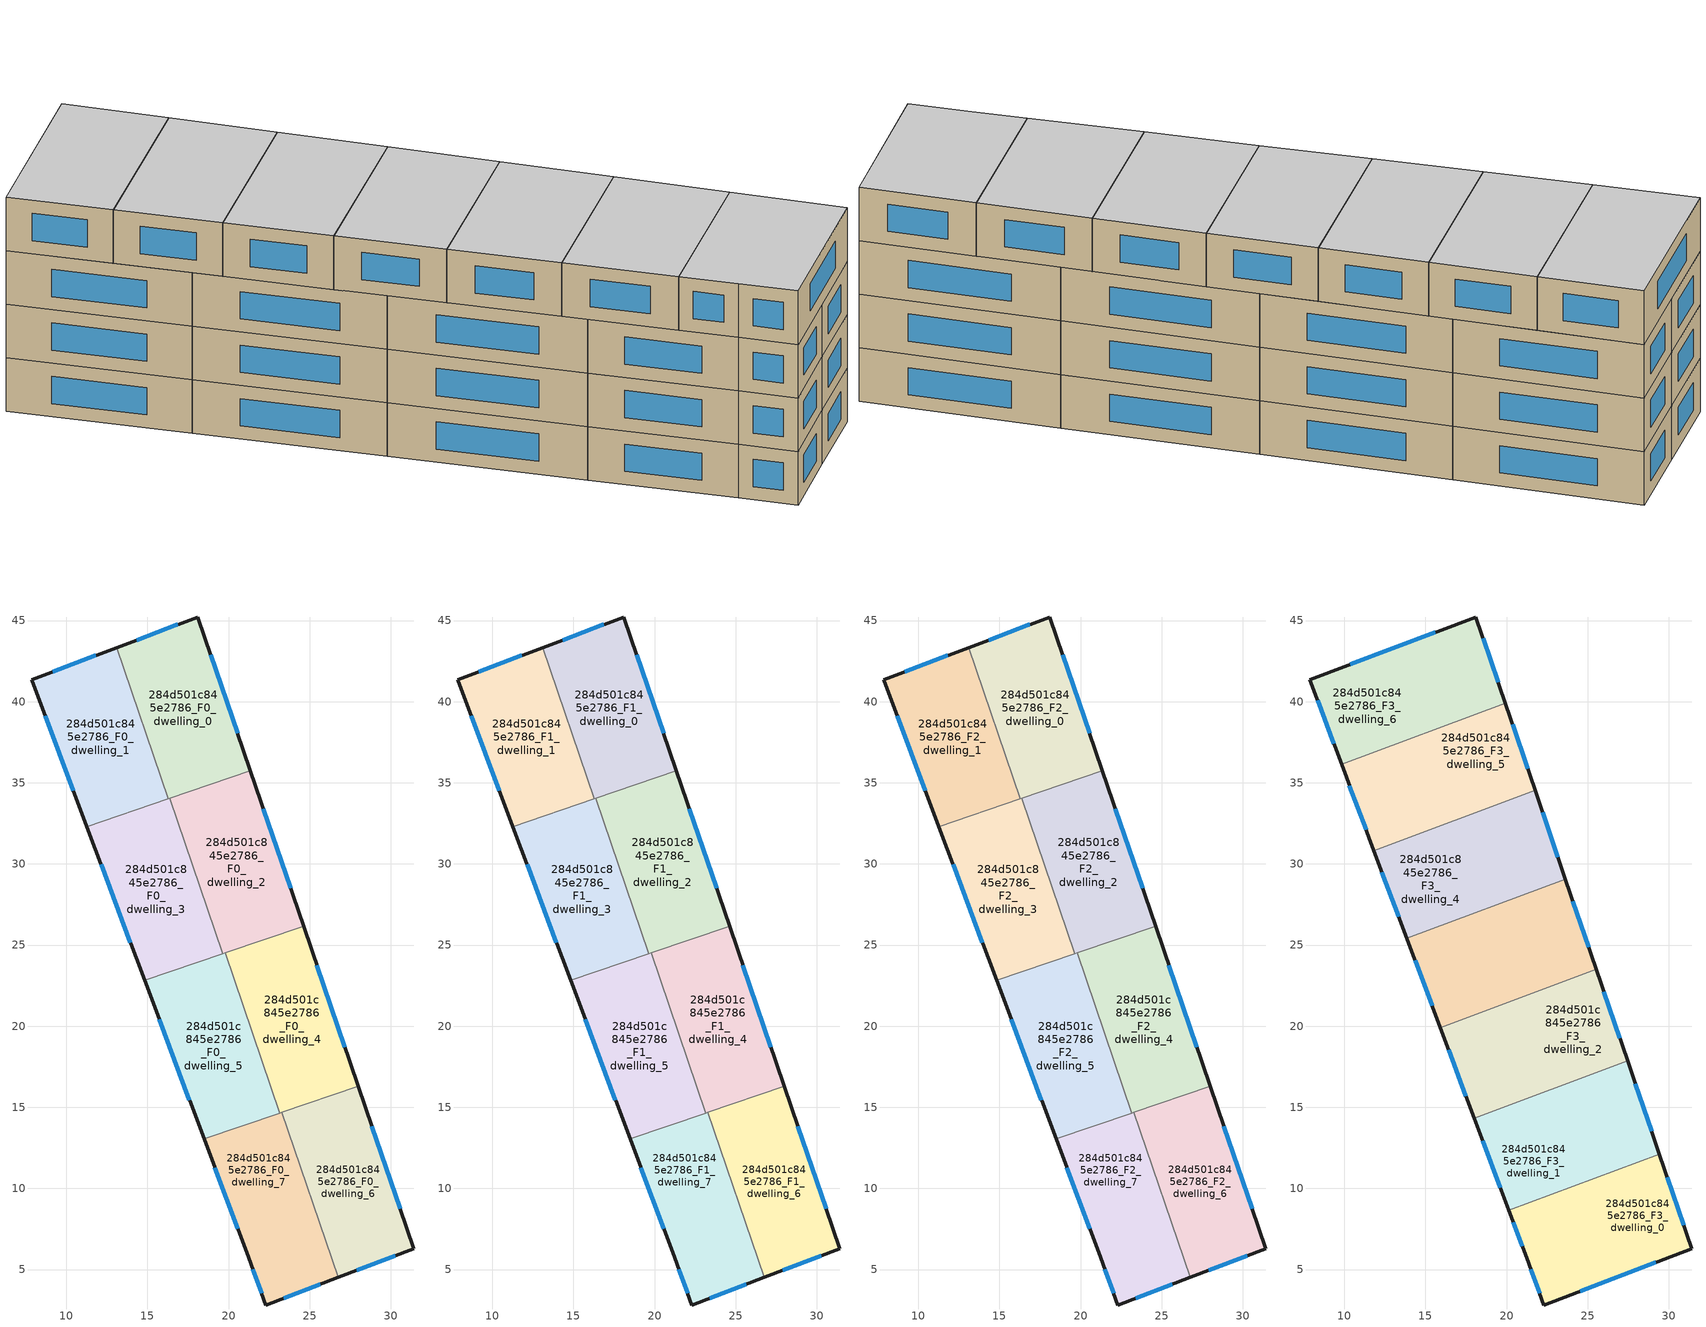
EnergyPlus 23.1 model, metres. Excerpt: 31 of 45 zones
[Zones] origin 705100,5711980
284d501c845e2786_F0_dwelling_0
 floor ground (EU_floor_Construction): 18.11,45.22 21.35,35.74 16.28,34.01 13.1,43.33 z0
 wall outside (EU_wall_Construction): 21.35,35.74 18.11,45.22 13.1,43.33 z0:3
 wall to 284d501c845e2786_F0_dwelling_1 (EU_wall_Construction): 13.1,43.33 16.28,34.01 z0:3
 wall to 284d501c845e2786_F0_dwelling_2 (EU_wall_Construction): 16.38,34.04 21.35,35.74 z0:3
 wall to 284d501c845e2786_F0_dwelling_3 (EU_wall_Construction): 16.28,34.01 16.38,34.04 z0:3
 window (EU_Window_Construction): 16.88,44.76 14.33,43.8 / 20.56,38.06 18.9,42.9 z0.73:2.27
284d501c845e2786_F0_dwelling_1
 floor ground (EU_floor_Construction): 13.1,43.33 16.28,34.01 11.27,32.3 7.87,41.36 z0
 wall outside (EU_wall_Construction): 13.1,43.33 7.87,41.36 11.27,32.3 z0:3
 wall to 284d501c845e2786_F0_dwelling_3 (EU_wall_Construction): 11.27,32.3 16.28,34.01 z0:3
 window (EU_Window_Construction): 8.7,39.14 10.44,34.52 / 11.82,42.85 9.15,41.85 z0.73:2.27
284d501c845e2786_F0_dwelling_2
 floor ground (EU_floor_Construction): 21.35,35.74 24.62,26.16 19.65,24.46 16.38,34.04 z0
 wall outside (EU_wall_Construction): 24.62,26.16 21.35,35.74 z0:3
 wall to 284d501c845e2786_F0_dwelling_3 (EU_wall_Construction): 16.38,34.04 19.65,24.46 z0:3
 wall to 284d501c845e2786_F0_dwelling_4 (EU_wall_Construction): 19.8,24.51 24.62,26.16 z0:3
 wall to 284d501c845e2786_F0_dwelling_5 (EU_wall_Construction): 19.65,24.46 19.8,24.51 z0:3
 window (EU_Window_Construction): 23.82,28.5 22.15,33.39 z0.73:2.27
284d501c845e2786_F0_dwelling_3
 floor ground (EU_floor_Construction): 16.38,34.04 19.65,24.46 14.83,22.82 11.27,32.3 z0
 wall outside (EU_wall_Construction): 11.27,32.3 14.83,22.82 z0:3
 wall to 284d501c845e2786_F0_dwelling_5 (EU_wall_Construction): 14.83,22.82 19.65,24.46 z0:3
 window (EU_Window_Construction): 12.14,29.98 13.96,25.14 z0.73:2.27
284d501c845e2786_F0_dwelling_4
 floor ground (EU_floor_Construction): 24.62,26.16 28,16.29 23.17,14.65 19.8,24.51 z0
 wall outside (EU_wall_Construction): 28,16.29 24.62,26.16 z0:3
 wall to 284d501c845e2786_F0_dwelling_5 (EU_wall_Construction): 19.8,24.51 23.17,14.65 z0:3
 wall to 284d501c845e2786_F0_dwelling_6 (EU_wall_Construction): 23.28,14.69 28,16.29 z0:3
 wall to 284d501c845e2786_F0_dwelling_7 (EU_wall_Construction): 23.17,14.65 23.28,14.69 z0:3
 window (EU_Window_Construction): 27.17,18.71 25.45,23.74 z0.73:2.27
284d501c845e2786_F0_dwelling_5
 floor ground (EU_floor_Construction): 19.8,24.51 23.17,14.65 18.49,13.05 14.83,22.82 z0
 wall outside (EU_wall_Construction): 14.83,22.82 18.49,13.05 z0:3
 wall to 284d501c845e2786_F0_dwelling_7 (EU_wall_Construction): 18.49,13.05 23.17,14.65 z0:3
 window (EU_Window_Construction): 15.72,20.43 17.59,15.44 z0.73:2.27
284d501c845e2786_F0_dwelling_6
 floor ground (EU_floor_Construction): 28,16.29 31.42,6.29 26.75,4.51 23.28,14.69 z0
 wall outside (EU_wall_Construction): 26.75,4.51 31.42,6.29 28,16.29 z0:3
 wall to 284d501c845e2786_F0_dwelling_7 (EU_wall_Construction): 23.28,14.69 26.75,4.51 z0:3
 window (EU_Window_Construction): 30.58,8.74 28.83,13.85 / 27.89,4.95 30.27,5.85 z0.73:2.27
284d501c845e2786_F0_dwelling_7
 floor ground (EU_floor_Construction): 23.28,14.69 26.75,4.51 22.3,2.81 21.23,5.73 18.49,13.05 z0
 wall outside (EU_wall_Construction): 18.49,13.05 21.23,5.73 22.3,2.81 26.75,4.51 z0:3
 window (EU_Window_Construction): 21.49,5.02 22.04,3.53 / 19.16,11.26 20.56,7.52 / 23.39,3.23 25.66,4.1 z0.73:2.27
284d501c845e2786_F1_dwelling_0
 floor to 284d501c845e2786_F0_dwelling_0 (EU_floor_Construction): 18.11,45.22 21.35,35.74 16.28,34.01 13.1,43.33 z3
 wall outside (EU_wall_Construction): 21.35,35.74 18.11,45.22 13.1,43.33 z3:6
 wall to 284d501c845e2786_F1_dwelling_1 (EU_wall_Construction): 13.1,43.33 16.28,34.01 z3:6
 wall to 284d501c845e2786_F1_dwelling_2 (EU_wall_Construction): 16.38,34.04 21.35,35.74 z3:6
 wall to 284d501c845e2786_F1_dwelling_3 (EU_wall_Construction): 16.28,34.01 16.38,34.04 z3:6
 window (EU_Window_Construction): 16.88,44.76 14.33,43.8 / 20.56,38.06 18.9,42.9 z3.73:5.27
284d501c845e2786_F1_dwelling_1
 floor to 284d501c845e2786_F0_dwelling_1 (EU_floor_Construction): 13.1,43.33 16.28,34.01 11.27,32.3 7.87,41.36 z3
 wall outside (EU_wall_Construction): 13.1,43.33 7.87,41.36 11.27,32.3 z3:6
 wall to 284d501c845e2786_F1_dwelling_3 (EU_wall_Construction): 11.27,32.3 16.28,34.01 z3:6
 window (EU_Window_Construction): 8.7,39.14 10.44,34.52 / 11.82,42.85 9.15,41.85 z3.73:5.27
284d501c845e2786_F1_dwelling_2
 floor to 284d501c845e2786_F0_dwelling_2 (EU_floor_Construction): 21.35,35.74 24.62,26.16 19.65,24.46 16.38,34.04 z3
 wall outside (EU_wall_Construction): 24.62,26.16 21.35,35.74 z3:6
 wall to 284d501c845e2786_F1_dwelling_3 (EU_wall_Construction): 16.38,34.04 19.65,24.46 z3:6
 wall to 284d501c845e2786_F1_dwelling_4 (EU_wall_Construction): 19.8,24.51 24.62,26.16 z3:6
 wall to 284d501c845e2786_F1_dwelling_5 (EU_wall_Construction): 19.65,24.46 19.8,24.51 z3:6
 window (EU_Window_Construction): 23.82,28.5 22.15,33.39 z3.73:5.27
284d501c845e2786_F1_dwelling_3
 floor to 284d501c845e2786_F0_dwelling_3 (EU_floor_Construction): 16.38,34.04 19.65,24.46 14.83,22.82 11.27,32.3 z3
 wall outside (EU_wall_Construction): 11.27,32.3 14.83,22.82 z3:6
 wall to 284d501c845e2786_F1_dwelling_5 (EU_wall_Construction): 14.83,22.82 19.65,24.46 z3:6
 window (EU_Window_Construction): 12.14,29.98 13.96,25.14 z3.73:5.27
284d501c845e2786_F1_dwelling_4
 floor to 284d501c845e2786_F0_dwelling_4 (EU_floor_Construction): 24.62,26.16 28,16.29 23.17,14.65 19.8,24.51 z3
 wall outside (EU_wall_Construction): 28,16.29 24.62,26.16 z3:6
 wall to 284d501c845e2786_F1_dwelling_5 (EU_wall_Construction): 19.8,24.51 23.17,14.65 z3:6
 wall to 284d501c845e2786_F1_dwelling_6 (EU_wall_Construction): 23.28,14.69 28,16.29 z3:6
 wall to 284d501c845e2786_F1_dwelling_7 (EU_wall_Construction): 23.17,14.65 23.28,14.69 z3:6
 window (EU_Window_Construction): 27.17,18.71 25.45,23.74 z3.73:5.27
284d501c845e2786_F1_dwelling_5
 floor to 284d501c845e2786_F0_dwelling_5 (EU_floor_Construction): 19.8,24.51 23.17,14.65 18.49,13.05 14.83,22.82 z3
 wall outside (EU_wall_Construction): 14.83,22.82 18.49,13.05 z3:6
 wall to 284d501c845e2786_F1_dwelling_7 (EU_wall_Construction): 18.49,13.05 23.17,14.65 z3:6
 window (EU_Window_Construction): 15.72,20.43 17.59,15.44 z3.73:5.27
284d501c845e2786_F1_dwelling_6
 floor to 284d501c845e2786_F0_dwelling_6 (EU_floor_Construction): 28,16.29 31.42,6.29 26.75,4.51 23.28,14.69 z3
 wall outside (EU_wall_Construction): 26.75,4.51 31.42,6.29 28,16.29 z3:6
 wall to 284d501c845e2786_F1_dwelling_7 (EU_wall_Construction): 23.28,14.69 26.75,4.51 z3:6
 window (EU_Window_Construction): 30.58,8.74 28.83,13.85 / 27.89,4.95 30.27,5.85 z3.73:5.27
284d501c845e2786_F1_dwelling_7
 floor to 284d501c845e2786_F0_dwelling_7 (EU_floor_Construction): 23.28,14.69 26.75,4.51 22.3,2.81 21.23,5.73 18.49,13.05 z3
 wall outside (EU_wall_Construction): 18.49,13.05 21.23,5.73 22.3,2.81 26.75,4.51 z3:6
 window (EU_Window_Construction): 21.49,5.02 22.04,3.53 / 19.16,11.26 20.56,7.52 / 23.39,3.23 25.66,4.1 z3.73:5.27
284d501c845e2786_F2_dwelling_0
 floor to 284d501c845e2786_F1_dwelling_0 (EU_floor_Construction): 18.11,45.22 21.35,35.74 16.28,34.01 13.1,43.33 z6
 wall outside (EU_wall_Construction): 21.35,35.74 18.11,45.22 13.1,43.33 z6:9
 wall to 284d501c845e2786_F2_dwelling_1 (EU_wall_Construction): 13.1,43.33 16.28,34.01 z6:9
 wall to 284d501c845e2786_F2_dwelling_2 (EU_wall_Construction): 16.38,34.04 21.35,35.74 z6:9
 wall to 284d501c845e2786_F2_dwelling_3 (EU_wall_Construction): 16.28,34.01 16.38,34.04 z6:9
 window (EU_Window_Construction): 16.88,44.76 14.33,43.8 / 20.56,38.06 18.9,42.9 z6.73:8.27
284d501c845e2786_F2_dwelling_1
 floor to 284d501c845e2786_F1_dwelling_1 (EU_floor_Construction): 13.1,43.33 16.28,34.01 11.27,32.3 7.87,41.36 z6
 wall outside (EU_wall_Construction): 13.1,43.33 7.87,41.36 11.27,32.3 z6:9
 wall to 284d501c845e2786_F2_dwelling_3 (EU_wall_Construction): 11.27,32.3 16.28,34.01 z6:9
 window (EU_Window_Construction): 8.7,39.14 10.44,34.52 / 11.82,42.85 9.15,41.85 z6.73:8.27
284d501c845e2786_F2_dwelling_2
 floor to 284d501c845e2786_F1_dwelling_2 (EU_floor_Construction): 21.35,35.74 24.62,26.16 19.65,24.46 16.38,34.04 z6
 wall outside (EU_wall_Construction): 24.62,26.16 21.35,35.74 z6:9
 wall to 284d501c845e2786_F2_dwelling_3 (EU_wall_Construction): 16.38,34.04 19.65,24.46 z6:9
 wall to 284d501c845e2786_F2_dwelling_4 (EU_wall_Construction): 19.8,24.51 24.62,26.16 z6:9
 wall to 284d501c845e2786_F2_dwelling_5 (EU_wall_Construction): 19.65,24.46 19.8,24.51 z6:9
 window (EU_Window_Construction): 23.82,28.5 22.15,33.39 z6.73:8.27
284d501c845e2786_F2_dwelling_3
 floor to 284d501c845e2786_F1_dwelling_3 (EU_floor_Construction): 16.38,34.04 19.65,24.46 14.83,22.82 11.27,32.3 z6
 wall outside (EU_wall_Construction): 11.27,32.3 14.83,22.82 z6:9
 wall to 284d501c845e2786_F2_dwelling_5 (EU_wall_Construction): 14.83,22.82 19.65,24.46 z6:9
 window (EU_Window_Construction): 12.14,29.98 13.96,25.14 z6.73:8.27
284d501c845e2786_F2_dwelling_4
 floor to 284d501c845e2786_F1_dwelling_4 (EU_floor_Construction): 24.62,26.16 28,16.29 23.17,14.65 19.8,24.51 z6
 wall outside (EU_wall_Construction): 28,16.29 24.62,26.16 z6:9
 wall to 284d501c845e2786_F2_dwelling_5 (EU_wall_Construction): 19.8,24.51 23.17,14.65 z6:9
 wall to 284d501c845e2786_F2_dwelling_6 (EU_wall_Construction): 23.28,14.69 28,16.29 z6:9
 wall to 284d501c845e2786_F2_dwelling_7 (EU_wall_Construction): 23.17,14.65 23.28,14.69 z6:9
 window (EU_Window_Construction): 27.17,18.71 25.45,23.74 z6.73:8.27
284d501c845e2786_F2_dwelling_5
 floor to 284d501c845e2786_F1_dwelling_5 (EU_floor_Construction): 19.8,24.51 23.17,14.65 18.49,13.05 14.83,22.82 z6
 wall outside (EU_wall_Construction): 14.83,22.82 18.49,13.05 z6:9
 wall to 284d501c845e2786_F2_dwelling_7 (EU_wall_Construction): 18.49,13.05 23.17,14.65 z6:9
 window (EU_Window_Construction): 15.72,20.43 17.59,15.44 z6.73:8.27
284d501c845e2786_F2_dwelling_6
 floor to 284d501c845e2786_F1_dwelling_6 (EU_floor_Construction): 28,16.29 31.42,6.29 26.75,4.51 23.28,14.69 z6
 wall outside (EU_wall_Construction): 26.75,4.51 31.42,6.29 28,16.29 z6:9
 wall to 284d501c845e2786_F2_dwelling_7 (EU_wall_Construction): 23.28,14.69 26.75,4.51 z6:9
 window (EU_Window_Construction): 30.58,8.74 28.83,13.85 / 27.89,4.95 30.27,5.85 z6.73:8.27
284d501c845e2786_F2_dwelling_7
 floor to 284d501c845e2786_F1_dwelling_7 (EU_floor_Construction): 23.28,14.69 26.75,4.51 22.3,2.81 21.23,5.73 18.49,13.05 z6
 wall outside (EU_wall_Construction): 18.49,13.05 21.23,5.73 22.3,2.81 26.75,4.51 z6:9
 window (EU_Window_Construction): 21.49,5.02 22.04,3.53 / 19.16,11.26 20.56,7.52 / 23.39,3.23 25.66,4.1 z6.73:8.27
284d501c845e2786_F3_dwelling_0
 floor to 284d501c845e2786_F2_dwelling_6 (EU_floor_Construction): 29.42,12.11 31.42,6.29 26.75,4.51 24.76,10.37 z9
 floor to 284d501c845e2786_F2_dwelling_7 (EU_floor_Construction): 24.76,10.37 26.75,4.51 22.3,2.81 21.23,5.73 20.14,8.64 z9
 wall outside (EU_wall_Construction): 20.14,8.64 21.23,5.73 22.3,2.81 31.42,6.29 29.43,12.11 z9:12
 wall to 284d501c845e2786_F3_dwelling_1 (EU_wall_Construction): 29.43,12.11 20.14,8.64 z9:12
 window (EU_Window_Construction): 24.53,3.66 29.19,5.44 / 21.49,5.02 22.04,3.53 / 20.41,7.93 20.97,6.44 / 30.93,7.72 29.91,10.69 z9.73:11.27
 ceiling to 284d501c845e2786_F4_dwelling_0 (EU_floor_Construction): 31.42,6.29 29.43,12.11 20.14,8.64 21.23,5.73 22.3,2.81 z12
284d501c845e2786_F3_dwelling_1
 floor to 284d501c845e2786_F2_dwelling_7 (EU_floor_Construction): 23.28,14.69 24.76,10.37 20.14,8.64 18.49,13.05 z9
 floor to 284d501c845e2786_F2_dwelling_6 (EU_floor_Construction): 28,16.29 29.42,12.11 24.76,10.37 23.28,14.69 z9
 floor to 284d501c845e2786_F2_dwelling_5 (EU_floor_Construction): 22.68,16.07 23.16,14.65 18.49,13.05 18.01,14.33 z9
 floor to 284d501c845e2786_F2_dwelling_4 (EU_floor_Construction): 27.46,17.86 28,16.29 23.16,14.65 22.68,16.07 z9
 wall outside (EU_wall_Construction): 18.01,14.33 20.14,8.64 / 29.43,12.11 27.46,17.86 z9:12
 wall to 284d501c845e2786_F3_dwelling_2 (EU_wall_Construction): 27.46,17.86 18.01,14.33 z9:12
 window (EU_Window_Construction): 18.53,12.93 19.62,10.03 / 28.94,13.52 27.94,16.46 z9.73:11.27
 ceiling to 284d501c845e2786_F4_dwelling_1 (EU_floor_Construction): 29.43,12.11 27.46,17.86 18.01,14.33 20.14,8.64 z12
284d501c845e2786_F3_dwelling_2
 floor to 284d501c845e2786_F2_dwelling_4 (EU_floor_Construction): 25.53,23.51 27.46,17.86 22.68,16.07 20.75,21.73 z9
 floor to 284d501c845e2786_F2_dwelling_5 (EU_floor_Construction): 20.75,21.73 22.68,16.07 18.01,14.33 15.92,19.91 z9
 wall outside (EU_wall_Construction): 15.92,19.91 18.01,14.33 / 27.46,17.86 25.53,23.51 z9:12
 wall to 284d501c845e2786_F3_dwelling_3 (EU_wall_Construction): 25.53,23.51 15.92,19.91 z9:12
 window (EU_Window_Construction): 16.43,18.55 17.5,15.69 / 26.99,19.25 26,22.13 z9.73:11.27
 ceiling to 284d501c845e2786_F4_dwelling_2 (EU_floor_Construction): 27.46,17.86 25.53,23.51 15.92,19.91 18.01,14.33 z12
284d501c845e2786_F3_dwelling_3
 floor to 284d501c845e2786_F2_dwelling_3 (EU_floor_Construction): 18.71,27.23 19.65,24.46 14.83,22.82 13.85,25.41 z9
 floor to 284d501c845e2786_F2_dwelling_5 (EU_floor_Construction): 19.8,24.51 20.75,21.73 15.92,19.91 14.83,22.82 z9
 floor to 284d501c845e2786_F2_dwelling_2 (EU_floor_Construction): 23.63,29.07 24.62,26.16 19.65,24.46 18.71,27.23 z9
 floor to 284d501c845e2786_F2_dwelling_4 (EU_floor_Construction): 24.62,26.16 25.53,23.51 20.75,21.73 19.8,24.51 z9
 wall outside (EU_wall_Construction): 13.85,25.41 15.92,19.91 / 25.53,23.51 23.63,29.07 z9:12
 wall to 284d501c845e2786_F3_dwelling_4 (EU_wall_Construction): 23.63,29.07 13.85,25.41 z9:12
 window (EU_Window_Construction): 14.36,24.06 15.41,21.26 / 25.06,24.87 24.09,27.71 z9.73:11.27
 ceiling to 284d501c845e2786_F4_dwelling_3 (EU_floor_Construction): 25.53,23.51 23.63,29.07 13.85,25.41 15.92,19.91 z12
284d501c845e2786_F3_dwelling_4
 floor to 284d501c845e2786_F2_dwelling_2 (EU_floor_Construction): 21.76,34.53 23.63,29.07 18.71,27.23 16.84,32.69 z9
 floor to 284d501c845e2786_F2_dwelling_3 (EU_floor_Construction): 16.84,32.69 18.71,27.23 13.85,25.41 11.83,30.81 z9
 wall outside (EU_wall_Construction): 11.83,30.81 13.85,25.41 / 23.63,29.07 21.76,34.53 z9:12
 wall to 284d501c845e2786_F3_dwelling_5 (EU_wall_Construction): 21.76,34.53 11.83,30.81 z9:12
 window (EU_Window_Construction): 12.32,29.49 13.36,26.73 / 23.17,30.41 22.22,33.2 z9.73:11.27
 ceiling to 284d501c845e2786_F4_dwelling_4 (EU_floor_Construction): 23.63,29.07 21.76,34.53 11.83,30.81 13.85,25.41 z12
284d501c845e2786_F3_dwelling_5
 floor to 284d501c845e2786_F2_dwelling_1 (EU_floor_Construction): 14.91,38.04 16.28,34.01 11.27,32.3 9.83,36.13 z9
 floor to 284d501c845e2786_F2_dwelling_0 (EU_floor_Construction): 19.92,39.91 21.35,35.74 16.28,34.01 14.91,38.04 z9
 floor to 284d501c845e2786_F2_dwelling_3 (EU_floor_Construction): 16.38,34.04 16.84,32.69 11.83,30.81 11.27,32.3 z9
 floor to 284d501c845e2786_F2_dwelling_2 (EU_floor_Construction): 21.35,35.74 21.76,34.53 16.84,32.69 16.38,34.04 z9
 wall outside (EU_wall_Construction): 9.83,36.13 11.83,30.81 / 21.76,34.53 19.92,39.91 z9:12
 wall to 284d501c845e2786_F3_dwelling_6 (EU_wall_Construction): 19.92,39.91 9.83,36.13 z9:12
 window (EU_Window_Construction): 10.32,34.83 11.34,32.12 / 21.31,35.85 20.37,38.6 z9.73:11.27
 ceiling to 284d501c845e2786_F4_dwelling_5 (EU_floor_Construction): 21.76,34.53 19.92,39.91 9.83,36.13 11.83,30.81 z12
284d501c845e2786_F3_dwelling_6
 floor to 284d501c845e2786_F2_dwelling_1 (EU_floor_Construction): 13.1,43.33 14.91,38.04 9.83,36.13 7.87,41.36 z9
 floor to 284d501c845e2786_F2_dwelling_0 (EU_floor_Construction): 18.11,45.22 19.92,39.91 14.91,38.04 13.1,43.33 z9
 wall outside (EU_wall_Construction): 19.92,39.91 18.11,45.22 7.87,41.36 9.83,36.13 z9:12
 window (EU_Window_Construction): 8.35,40.08 9.35,37.41 / 15.6,44.27 10.38,42.31 / 19.48,41.21 18.55,43.92 z9.73:11.27
 ceiling to 284d501c845e2786_F4_dwelling_6 (EU_floor_Construction): 19.92,39.91 18.11,45.22 7.87,41.36 9.83,36.13 z12
[Building]
EU S2 Campaign: North Axis=0; Terrain=City; Solar Distribution=FullExterior
[Site:Location]
London: Latitude=51.5; Longitude=-0.5; Time Zone=0; Elevation=25
[SizingPeriod:WeatherFileDays]
AnnualSizingPeriod: Begin Month=1; Begin Day of Month=1; End Month=12; End Day of Month=31; Day of Week for Start Day=Monday; Use Weather File Daylight Saving Period=No; Use Weather File Rain and Snow Indicators=No
[MATERIAL]
EU_InternalMass_Material: Roughness=MediumRough; Thickness=0.1; Conductivity=1; Density=1800; Specific Heat=900; Thermal Absorptance=0.9; Solar Absorptance=0.7; Visible Absorptance=0.7
[MATERIAL:NOMASS] Roughness=MediumRough; Thermal Absorptance=0.9; Solar Absorptance=0.7; Visible Absorptance=0.7
Name | Thermal Resistance
EU_wall_NoMass | 0.50783
EU_floor_NoMass | 2.03132
[WINDOWMATERIAL:SIMPLEGLAZINGSYSTEM]
EU_Window_SimpleGlazing: UFactor=4.38586; Solar Heat Gain Coefficient=0.85; Visible Transmittance=0.85
[CONSTRUCTION]
EU_wall_Construction: EU_wall_NoMass
EU_floor_Construction: EU_floor_NoMass
EU_Window_Construction: EU_Window_SimpleGlazing
EU_InternalMass_Construction: EU_InternalMass_Material
[ZONE] Type=1; Multiplier=1; Ceiling Height=autocalculate; Floor Area=autocalculate; Part of Total Floor Area=Yes
Name | Volume
284d501c845e2786_F0_dwelling_0; 284d501c845e2786_F1_dwelling_0; 284d501c845e2786_F2_dwelling_0 | 159.444
284d501c845e2786_F3_dwelling_0 | 182.243
284d501c845e2786_F0_dwelling_1; 284d501c845e2786_F1_dwelling_1; 284d501c845e2786_F2_dwelling_1 | 159.457
284d501c845e2786_F3_dwelling_1 | 182.213
284d501c845e2786_F0_dwelling_2; 284d501c845e2786_F1_dwelling_2; 284d501c845e2786_F2_dwelling_2; 284d501c845e2786_F0_dwelling_4; 284d501c845e2786_F1_dwelling_4; 284d501c845e2786_F2_dwelling_4 | 159.458
284d501c845e2786_F3_dwelling_2 | 182.229
284d501c845e2786_F0_dwelling_3; 284d501c845e2786_F1_dwelling_3; 284d501c845e2786_F2_dwelling_3 | 159.447
284d501c845e2786_F3_dwelling_3 | 182.224
284d501c845e2786_F3_dwelling_4 | 182.23
284d501c845e2786_F0_dwelling_5; 284d501c845e2786_F1_dwelling_5; 284d501c845e2786_F2_dwelling_5 | 159.451
284d501c845e2786_F3_dwelling_5 | 182.235
284d501c845e2786_F0_dwelling_6; 284d501c845e2786_F1_dwelling_6; 284d501c845e2786_F2_dwelling_6 | 159.445
284d501c845e2786_F3_dwelling_6 | 182.219
284d501c845e2786_F0_dwelling_7; 284d501c845e2786_F1_dwelling_7; 284d501c845e2786_F2_dwelling_7 | 159.434
[INTERNALMASS] Construction=EU_InternalMass_Construction
Name | Zone or ZoneList | Surface Area
284d501c845e2786_F0_dwelling_0_EU_InternalMass | 284d501c845e2786_F0_dwelling_0 | 53.1479
284d501c845e2786_F0_dwelling_1_EU_InternalMass | 284d501c845e2786_F0_dwelling_1 | 53.1526
284d501c845e2786_F0_dwelling_2_EU_InternalMass | 284d501c845e2786_F0_dwelling_2 | 53.1522
284d501c845e2786_F0_dwelling_3_EU_InternalMass | 284d501c845e2786_F0_dwelling_3 | 53.1491
284d501c845e2786_F0_dwelling_4_EU_InternalMass | 284d501c845e2786_F0_dwelling_4 | 53.1522
284d501c845e2786_F0_dwelling_5_EU_InternalMass | 284d501c845e2786_F0_dwelling_5 | 53.1502
284d501c845e2786_F0_dwelling_6_EU_InternalMass | 284d501c845e2786_F0_dwelling_6 | 53.1486
284d501c845e2786_F0_dwelling_7_EU_InternalMass | 284d501c845e2786_F0_dwelling_7 | 53.1445
284d501c845e2786_F1_dwelling_0_EU_InternalMass | 284d501c845e2786_F1_dwelling_0 | 53.1479
284d501c845e2786_F1_dwelling_1_EU_InternalMass | 284d501c845e2786_F1_dwelling_1 | 53.1526
284d501c845e2786_F1_dwelling_2_EU_InternalMass | 284d501c845e2786_F1_dwelling_2 | 53.1522
284d501c845e2786_F1_dwelling_3_EU_InternalMass | 284d501c845e2786_F1_dwelling_3 | 53.1491
284d501c845e2786_F1_dwelling_4_EU_InternalMass | 284d501c845e2786_F1_dwelling_4 | 53.1522
284d501c845e2786_F1_dwelling_5_EU_InternalMass | 284d501c845e2786_F1_dwelling_5 | 53.1502
284d501c845e2786_F1_dwelling_6_EU_InternalMass | 284d501c845e2786_F1_dwelling_6 | 53.1486
284d501c845e2786_F1_dwelling_7_EU_InternalMass | 284d501c845e2786_F1_dwelling_7 | 53.1445
284d501c845e2786_F2_dwelling_0_EU_InternalMass | 284d501c845e2786_F2_dwelling_0 | 53.1479
284d501c845e2786_F2_dwelling_1_EU_InternalMass | 284d501c845e2786_F2_dwelling_1 | 53.1526
284d501c845e2786_F2_dwelling_2_EU_InternalMass | 284d501c845e2786_F2_dwelling_2 | 53.1522
284d501c845e2786_F2_dwelling_3_EU_InternalMass | 284d501c845e2786_F2_dwelling_3 | 53.1491
284d501c845e2786_F2_dwelling_4_EU_InternalMass | 284d501c845e2786_F2_dwelling_4 | 53.1522
284d501c845e2786_F2_dwelling_5_EU_InternalMass | 284d501c845e2786_F2_dwelling_5 | 53.1502
284d501c845e2786_F2_dwelling_6_EU_InternalMass | 284d501c845e2786_F2_dwelling_6 | 53.1486
284d501c845e2786_F2_dwelling_7_EU_InternalMass | 284d501c845e2786_F2_dwelling_7 | 53.1445
284d501c845e2786_F3_dwelling_0_EU_InternalMass | 284d501c845e2786_F3_dwelling_0 | 60.7481
284d501c845e2786_F3_dwelling_1_EU_InternalMass | 284d501c845e2786_F3_dwelling_1 | 60.7375
284d501c845e2786_F3_dwelling_2_EU_InternalMass | 284d501c845e2786_F3_dwelling_2 | 60.7428
284d501c845e2786_F3_dwelling_3_EU_InternalMass | 284d501c845e2786_F3_dwelling_3 | 60.7409
284d501c845e2786_F3_dwelling_4_EU_InternalMass | 284d501c845e2786_F3_dwelling_4 | 60.7435
284d501c845e2786_F3_dwelling_5_EU_InternalMass | 284d501c845e2786_F3_dwelling_5 | 60.7451
284d501c845e2786_F3_dwelling_6_EU_InternalMass | 284d501c845e2786_F3_dwelling_6 | 60.7399
[OTHEREQUIPMENT] Fuel Type=Electricity; Design Level Calculation Method=Watts/Area; Power per Zone Floor Area=1; Fraction Latent=0; Fraction Radiant=0; Fraction Lost=0; Carbon Dioxide Generation Rate=0; EndUse Subcategory=EU_Step8_InternalGains
Name | Zone or ZoneList or Space or SpaceList | Schedule
EU_Step8_InternalGain_284d501c845e2786_F0_dwelling_0_f000 | 284d501c845e2786_F0_dwelling_0 | EU_Step8_GainSchedule_284d501c845e2786_F0_dwelling_0_f000
EU_Step8_InternalGain_284d501c845e2786_F0_dwelling_1_f000 | 284d501c845e2786_F0_dwelling_1 | EU_Step8_GainSchedule_284d501c845e2786_F0_dwelling_1_f000
EU_Step8_InternalGain_284d501c845e2786_F0_dwelling_2_f000 | 284d501c845e2786_F0_dwelling_2 | EU_Step8_GainSchedule_284d501c845e2786_F0_dwelling_2_f000
EU_Step8_InternalGain_284d501c845e2786_F0_dwelling_3_f000 | 284d501c845e2786_F0_dwelling_3 | EU_Step8_GainSchedule_284d501c845e2786_F0_dwelling_3_f000
EU_Step8_InternalGain_284d501c845e2786_F0_dwelling_4_f000 | 284d501c845e2786_F0_dwelling_4 | EU_Step8_GainSchedule_284d501c845e2786_F0_dwelling_4_f000
EU_Step8_InternalGain_284d501c845e2786_F0_dwelling_5_f000 | 284d501c845e2786_F0_dwelling_5 | EU_Step8_GainSchedule_284d501c845e2786_F0_dwelling_5_f000
EU_Step8_InternalGain_284d501c845e2786_F0_dwelling_6_f000 | 284d501c845e2786_F0_dwelling_6 | EU_Step8_GainSchedule_284d501c845e2786_F0_dwelling_6_f000
EU_Step8_InternalGain_284d501c845e2786_F0_dwelling_7_f000 | 284d501c845e2786_F0_dwelling_7 | EU_Step8_GainSchedule_284d501c845e2786_F0_dwelling_7_f000
EU_Step8_InternalGain_284d501c845e2786_F1_dwelling_0_f000 | 284d501c845e2786_F1_dwelling_0 | EU_Step8_GainSchedule_284d501c845e2786_F1_dwelling_0_f000
EU_Step8_InternalGain_284d501c845e2786_F1_dwelling_1_f000 | 284d501c845e2786_F1_dwelling_1 | EU_Step8_GainSchedule_284d501c845e2786_F1_dwelling_1_f000
EU_Step8_InternalGain_284d501c845e2786_F1_dwelling_2_f000 | 284d501c845e2786_F1_dwelling_2 | EU_Step8_GainSchedule_284d501c845e2786_F1_dwelling_2_f000
EU_Step8_InternalGain_284d501c845e2786_F1_dwelling_3_f000 | 284d501c845e2786_F1_dwelling_3 | EU_Step8_GainSchedule_284d501c845e2786_F1_dwelling_3_f000
EU_Step8_InternalGain_284d501c845e2786_F1_dwelling_4_f000 | 284d501c845e2786_F1_dwelling_4 | EU_Step8_GainSchedule_284d501c845e2786_F1_dwelling_4_f000
EU_Step8_InternalGain_284d501c845e2786_F1_dwelling_5_f000 | 284d501c845e2786_F1_dwelling_5 | EU_Step8_GainSchedule_284d501c845e2786_F1_dwelling_5_f000
EU_Step8_InternalGain_284d501c845e2786_F1_dwelling_6_f000 | 284d501c845e2786_F1_dwelling_6 | EU_Step8_GainSchedule_284d501c845e2786_F1_dwelling_6_f000
EU_Step8_InternalGain_284d501c845e2786_F1_dwelling_7_f000 | 284d501c845e2786_F1_dwelling_7 | EU_Step8_GainSchedule_284d501c845e2786_F1_dwelling_7_f000
EU_Step8_InternalGain_284d501c845e2786_F2_dwelling_0_f000 | 284d501c845e2786_F2_dwelling_0 | EU_Step8_GainSchedule_284d501c845e2786_F2_dwelling_0_f000
EU_Step8_InternalGain_284d501c845e2786_F2_dwelling_1_f000 | 284d501c845e2786_F2_dwelling_1 | EU_Step8_GainSchedule_284d501c845e2786_F2_dwelling_1_f000
EU_Step8_InternalGain_284d501c845e2786_F2_dwelling_2_f000 | 284d501c845e2786_F2_dwelling_2 | EU_Step8_GainSchedule_284d501c845e2786_F2_dwelling_2_f000
EU_Step8_InternalGain_284d501c845e2786_F2_dwelling_3_f000 | 284d501c845e2786_F2_dwelling_3 | EU_Step8_GainSchedule_284d501c845e2786_F2_dwelling_3_f000
EU_Step8_InternalGain_284d501c845e2786_F2_dwelling_4_f000 | 284d501c845e2786_F2_dwelling_4 | EU_Step8_GainSchedule_284d501c845e2786_F2_dwelling_4_f000
EU_Step8_InternalGain_284d501c845e2786_F2_dwelling_5_f000 | 284d501c845e2786_F2_dwelling_5 | EU_Step8_GainSchedule_284d501c845e2786_F2_dwelling_5_f000
EU_Step8_InternalGain_284d501c845e2786_F2_dwelling_6_f000 | 284d501c845e2786_F2_dwelling_6 | EU_Step8_GainSchedule_284d501c845e2786_F2_dwelling_6_f000
EU_Step8_InternalGain_284d501c845e2786_F2_dwelling_7_f000 | 284d501c845e2786_F2_dwelling_7 | EU_Step8_GainSchedule_284d501c845e2786_F2_dwelling_7_f000
EU_Step8_InternalGain_284d501c845e2786_F3_dwelling_0_f000 | 284d501c845e2786_F3_dwelling_0 | EU_Step8_GainSchedule_284d501c845e2786_F3_dwelling_0_f000
EU_Step8_InternalGain_284d501c845e2786_F3_dwelling_1_f000 | 284d501c845e2786_F3_dwelling_1 | EU_Step8_GainSchedule_284d501c845e2786_F3_dwelling_1_f000
EU_Step8_InternalGain_284d501c845e2786_F3_dwelling_2_f000 | 284d501c845e2786_F3_dwelling_2 | EU_Step8_GainSchedule_284d501c845e2786_F3_dwelling_2_f000
EU_Step8_InternalGain_284d501c845e2786_F3_dwelling_3_f000 | 284d501c845e2786_F3_dwelling_3 | EU_Step8_GainSchedule_284d501c845e2786_F3_dwelling_3_f000
EU_Step8_InternalGain_284d501c845e2786_F3_dwelling_4_f000 | 284d501c845e2786_F3_dwelling_4 | EU_Step8_GainSchedule_284d501c845e2786_F3_dwelling_4_f000
EU_Step8_InternalGain_284d501c845e2786_F3_dwelling_5_f000 | 284d501c845e2786_F3_dwelling_5 | EU_Step8_GainSchedule_284d501c845e2786_F3_dwelling_5_f000
EU_Step8_InternalGain_284d501c845e2786_F3_dwelling_6_f000 | 284d501c845e2786_F3_dwelling_6 | EU_Step8_GainSchedule_284d501c845e2786_F3_dwelling_6_f000
[ZONEVENTILATION:DESIGNFLOWRATE] Schedule=EU_AlwaysOn; Design Flow Rate Calculation Method=AirChanges/Hour; Air Changes per Hour=0.537044; Ventilation Type=Natural; Fan Pressure Rise=0; Fan Total Efficiency=1; Constant Term Coefficient=1; Temperature Term Coefficient=0; Velocity Term Coefficient=0; Velocity Squared Term Coefficient=0; Minimum Indoor Temperature=-100; Maximum Indoor Temperature=100; Delta Temperature=-100; Minimum Outdoor Temperature=-100; Maximum Outdoor Temperature=100; Maximum Wind Speed=40
Name | Zone or ZoneList or Space or SpaceList
EU_ConstantAir_284d501c845e2786_F0_dwelling_0 | 284d501c845e2786_F0_dwelling_0
EU_ConstantAir_284d501c845e2786_F0_dwelling_1 | 284d501c845e2786_F0_dwelling_1
EU_ConstantAir_284d501c845e2786_F0_dwelling_2 | 284d501c845e2786_F0_dwelling_2
EU_ConstantAir_284d501c845e2786_F0_dwelling_3 | 284d501c845e2786_F0_dwelling_3
EU_ConstantAir_284d501c845e2786_F0_dwelling_4 | 284d501c845e2786_F0_dwelling_4
EU_ConstantAir_284d501c845e2786_F0_dwelling_5 | 284d501c845e2786_F0_dwelling_5
EU_ConstantAir_284d501c845e2786_F0_dwelling_6 | 284d501c845e2786_F0_dwelling_6
EU_ConstantAir_284d501c845e2786_F0_dwelling_7 | 284d501c845e2786_F0_dwelling_7
EU_ConstantAir_284d501c845e2786_F1_dwelling_0 | 284d501c845e2786_F1_dwelling_0
EU_ConstantAir_284d501c845e2786_F1_dwelling_1 | 284d501c845e2786_F1_dwelling_1
EU_ConstantAir_284d501c845e2786_F1_dwelling_2 | 284d501c845e2786_F1_dwelling_2
EU_ConstantAir_284d501c845e2786_F1_dwelling_3 | 284d501c845e2786_F1_dwelling_3
EU_ConstantAir_284d501c845e2786_F1_dwelling_4 | 284d501c845e2786_F1_dwelling_4
EU_ConstantAir_284d501c845e2786_F1_dwelling_5 | 284d501c845e2786_F1_dwelling_5
EU_ConstantAir_284d501c845e2786_F1_dwelling_6 | 284d501c845e2786_F1_dwelling_6
EU_ConstantAir_284d501c845e2786_F1_dwelling_7 | 284d501c845e2786_F1_dwelling_7
EU_ConstantAir_284d501c845e2786_F2_dwelling_0 | 284d501c845e2786_F2_dwelling_0
EU_ConstantAir_284d501c845e2786_F2_dwelling_1 | 284d501c845e2786_F2_dwelling_1
EU_ConstantAir_284d501c845e2786_F2_dwelling_2 | 284d501c845e2786_F2_dwelling_2
EU_ConstantAir_284d501c845e2786_F2_dwelling_3 | 284d501c845e2786_F2_dwelling_3
EU_ConstantAir_284d501c845e2786_F2_dwelling_4 | 284d501c845e2786_F2_dwelling_4
EU_ConstantAir_284d501c845e2786_F2_dwelling_5 | 284d501c845e2786_F2_dwelling_5
EU_ConstantAir_284d501c845e2786_F2_dwelling_6 | 284d501c845e2786_F2_dwelling_6
EU_ConstantAir_284d501c845e2786_F2_dwelling_7 | 284d501c845e2786_F2_dwelling_7
EU_ConstantAir_284d501c845e2786_F3_dwelling_0 | 284d501c845e2786_F3_dwelling_0
EU_ConstantAir_284d501c845e2786_F3_dwelling_1 | 284d501c845e2786_F3_dwelling_1
EU_ConstantAir_284d501c845e2786_F3_dwelling_2 | 284d501c845e2786_F3_dwelling_2
EU_ConstantAir_284d501c845e2786_F3_dwelling_3 | 284d501c845e2786_F3_dwelling_3
EU_ConstantAir_284d501c845e2786_F3_dwelling_4 | 284d501c845e2786_F3_dwelling_4
EU_ConstantAir_284d501c845e2786_F3_dwelling_5 | 284d501c845e2786_F3_dwelling_5
EU_ConstantAir_284d501c845e2786_F3_dwelling_6 | 284d501c845e2786_F3_dwelling_6
[HVACTEMPLATE:THERMOSTAT] Constant Heating Setpoint=20; Constant Cooling Setpoint=50
EU_HeatOnly_284d501c845e2786_F0_dwelling_0; EU_HeatOnly_284d501c845e2786_F0_dwelling_1; EU_HeatOnly_284d501c845e2786_F0_dwelling_2; EU_HeatOnly_284d501c845e2786_F0_dwelling_3; EU_HeatOnly_284d501c845e2786_F0_dwelling_4; EU_HeatOnly_284d501c845e2786_F0_dwelling_5; EU_HeatOnly_284d501c845e2786_F0_dwelling_6; EU_HeatOnly_284d501c845e2786_F0_dwelling_7; EU_HeatOnly_284d501c845e2786_F1_dwelling_0; EU_HeatOnly_284d501c845e2786_F1_dwelling_1; EU_HeatOnly_284d501c845e2786_F1_dwelling_2; EU_HeatOnly_284d501c845e2786_F1_dwelling_3; EU_HeatOnly_284d501c845e2786_F1_dwelling_4; EU_HeatOnly_284d501c845e2786_F1_dwelling_5; EU_HeatOnly_284d501c845e2786_F1_dwelling_6; EU_HeatOnly_284d501c845e2786_F1_dwelling_7; EU_HeatOnly_284d501c845e2786_F2_dwelling_0; EU_HeatOnly_284d501c845e2786_F2_dwelling_1; EU_HeatOnly_284d501c845e2786_F2_dwelling_2; EU_HeatOnly_284d501c845e2786_F2_dwelling_3; EU_HeatOnly_284d501c845e2786_F2_dwelling_4; EU_HeatOnly_284d501c845e2786_F2_dwelling_5; EU_HeatOnly_284d501c845e2786_F2_dwelling_6; EU_HeatOnly_284d501c845e2786_F2_dwelling_7; EU_HeatOnly_284d501c845e2786_F3_dwelling_0; EU_HeatOnly_284d501c845e2786_F3_dwelling_1; EU_HeatOnly_284d501c845e2786_F3_dwelling_2; EU_HeatOnly_284d501c845e2786_F3_dwelling_3; EU_HeatOnly_284d501c845e2786_F3_dwelling_4; EU_HeatOnly_284d501c845e2786_F3_dwelling_5; EU_HeatOnly_284d501c845e2786_F3_dwelling_6; EU_HeatOnly_284d501c845e2786_F4_dwelling_0; EU_HeatOnly_284d501c845e2786_F4_dwelling_1; EU_HeatOnly_284d501c845e2786_F4_dwelling_2; EU_HeatOnly_284d501c845e2786_F4_dwelling_3; EU_HeatOnly_284d501c845e2786_F4_dwelling_4; EU_HeatOnly_284d501c845e2786_F4_dwelling_5; EU_HeatOnly_284d501c845e2786_F4_dwelling_6; EU_HeatOnly_284d501c845e2786_F5_dwelling_0; EU_HeatOnly_284d501c845e2786_F5_dwelling_1; EU_HeatOnly_284d501c845e2786_F5_dwelling_2; EU_HeatOnly_284d501c845e2786_F5_dwelling_3; EU_HeatOnly_284d501c845e2786_F5_dwelling_4; EU_HeatOnly_284d501c845e2786_F5_dwelling_5; EU_HeatOnly_284d501c845e2786_F5_dwelling_6
[HVACTEMPLATE:ZONE:IDEALLOADSAIRSYSTEM] System Availability Schedule=EU_AlwaysOn; Maximum Heating Supply Air Temperature=50; Minimum Cooling Supply Air Temperature=13; Maximum Heating Supply Air Humidity Ratio=0.0156; Minimum Cooling Supply Air Humidity Ratio=0.0077; Heating Limit=NoLimit; Cooling Limit=NoLimit; Heating Availability Schedule=EU_AlwaysOn; Cooling Availability Schedule=EU_CoolingOff; Dehumidification Control Type=ConstantSensibleHeatRatio; Cooling Sensible Heat Ratio=0.7; Dehumidification Setpoint=60; Humidification Control Type=None; Humidification Setpoint=30; Outdoor Air Method=None; Outdoor Air Flow Rate per Person=0.00944; Outdoor Air Flow Rate per Zone Floor Area=0; Outdoor Air Flow Rate per Zone=0; Demand Controlled Ventilation Type=None; Outdoor Air Economizer Type=NoEconomizer; Heat Recovery Type=None; Sensible Heat Recovery Effectiveness=0.7; Latent Heat Recovery Effectiveness=0.65
Name | Template Thermostat
284d501c845e2786_F0_dwelling_0 | EU_HeatOnly_284d501c845e2786_F0_dwelling_0
284d501c845e2786_F0_dwelling_1 | EU_HeatOnly_284d501c845e2786_F0_dwelling_1
284d501c845e2786_F0_dwelling_2 | EU_HeatOnly_284d501c845e2786_F0_dwelling_2
284d501c845e2786_F0_dwelling_3 | EU_HeatOnly_284d501c845e2786_F0_dwelling_3
284d501c845e2786_F0_dwelling_4 | EU_HeatOnly_284d501c845e2786_F0_dwelling_4
284d501c845e2786_F0_dwelling_5 | EU_HeatOnly_284d501c845e2786_F0_dwelling_5
284d501c845e2786_F0_dwelling_6 | EU_HeatOnly_284d501c845e2786_F0_dwelling_6
284d501c845e2786_F0_dwelling_7 | EU_HeatOnly_284d501c845e2786_F0_dwelling_7
284d501c845e2786_F1_dwelling_0 | EU_HeatOnly_284d501c845e2786_F1_dwelling_0
284d501c845e2786_F1_dwelling_1 | EU_HeatOnly_284d501c845e2786_F1_dwelling_1
284d501c845e2786_F1_dwelling_2 | EU_HeatOnly_284d501c845e2786_F1_dwelling_2
284d501c845e2786_F1_dwelling_3 | EU_HeatOnly_284d501c845e2786_F1_dwelling_3
284d501c845e2786_F1_dwelling_4 | EU_HeatOnly_284d501c845e2786_F1_dwelling_4
284d501c845e2786_F1_dwelling_5 | EU_HeatOnly_284d501c845e2786_F1_dwelling_5
284d501c845e2786_F1_dwelling_6 | EU_HeatOnly_284d501c845e2786_F1_dwelling_6
284d501c845e2786_F1_dwelling_7 | EU_HeatOnly_284d501c845e2786_F1_dwelling_7
284d501c845e2786_F2_dwelling_0 | EU_HeatOnly_284d501c845e2786_F2_dwelling_0
284d501c845e2786_F2_dwelling_1 | EU_HeatOnly_284d501c845e2786_F2_dwelling_1
284d501c845e2786_F2_dwelling_2 | EU_HeatOnly_284d501c845e2786_F2_dwelling_2
284d501c845e2786_F2_dwelling_3 | EU_HeatOnly_284d501c845e2786_F2_dwelling_3
284d501c845e2786_F2_dwelling_4 | EU_HeatOnly_284d501c845e2786_F2_dwelling_4
284d501c845e2786_F2_dwelling_5 | EU_HeatOnly_284d501c845e2786_F2_dwelling_5
284d501c845e2786_F2_dwelling_6 | EU_HeatOnly_284d501c845e2786_F2_dwelling_6
284d501c845e2786_F2_dwelling_7 | EU_HeatOnly_284d501c845e2786_F2_dwelling_7
284d501c845e2786_F3_dwelling_0 | EU_HeatOnly_284d501c845e2786_F3_dwelling_0
284d501c845e2786_F3_dwelling_1 | EU_HeatOnly_284d501c845e2786_F3_dwelling_1
284d501c845e2786_F3_dwelling_2 | EU_HeatOnly_284d501c845e2786_F3_dwelling_2
284d501c845e2786_F3_dwelling_3 | EU_HeatOnly_284d501c845e2786_F3_dwelling_3
284d501c845e2786_F3_dwelling_4 | EU_HeatOnly_284d501c845e2786_F3_dwelling_4
284d501c845e2786_F3_dwelling_5 | EU_HeatOnly_284d501c845e2786_F3_dwelling_5
284d501c845e2786_F3_dwelling_6 | EU_HeatOnly_284d501c845e2786_F3_dwelling_6
[SIZING:ZONE] Zone Cooling Design Supply Air Temperature Input Method=SupplyAirTemperature; Zone Cooling Design Supply Air Temperature=13; Zone Heating Design Supply Air Temperature Input Method=SupplyAirTemperature; Zone Heating Design Supply Air Temperature=50; Zone Cooling Design Supply Air Humidity Ratio=0.008; Zone Heating Design Supply Air Humidity Ratio=0.008; Cooling Design Air Flow Method=DesignDay; Cooling Design Air Flow Rate=0; Cooling Minimum Air Flow per Zone Floor Area=0.000762; Cooling Minimum Air Flow=0; Cooling Minimum Air Flow Fraction=0.2; Heating Design Air Flow Method=DesignDay; Heating Design Air Flow Rate=0; Heating Maximum Air Flow per Zone Floor Area=0.002032; Heating Maximum Air Flow=0.141576; Heating Maximum Air Flow Fraction=0.3; Account for Dedicated Outdoor Air System=No; Dedicated Outdoor Air System Control Strategy=NeutralSupplyAir; Dedicated Outdoor Air Low Setpoint Temperature for Design=autosize; Dedicated Outdoor Air High Setpoint Temperature for Design=autosize; Zone Load Sizing Method=Sensible Load Only No Latent Load; Zone Latent Cooling Design Supply Air Humidity Ratio Input Method=HumidityRatioDifference; Zone Cooling Design Supply Air Humidity Ratio Difference=0.005; Zone Latent Heating Design Supply Air Humidity Ratio Input Method=HumidityRatioDifference; Zone Humidification Design Supply Air Humidity Ratio Difference=0.005
284d501c845e2786_F0_dwelling_0; 284d501c845e2786_F0_dwelling_1; 284d501c845e2786_F0_dwelling_2; 284d501c845e2786_F0_dwelling_3; 284d501c845e2786_F0_dwelling_4; 284d501c845e2786_F0_dwelling_5; 284d501c845e2786_F0_dwelling_6; 284d501c845e2786_F0_dwelling_7; 284d501c845e2786_F1_dwelling_0; 284d501c845e2786_F1_dwelling_1; 284d501c845e2786_F1_dwelling_2; 284d501c845e2786_F1_dwelling_3; 284d501c845e2786_F1_dwelling_4; 284d501c845e2786_F1_dwelling_5; 284d501c845e2786_F1_dwelling_6; 284d501c845e2786_F1_dwelling_7; 284d501c845e2786_F2_dwelling_0; 284d501c845e2786_F2_dwelling_1; 284d501c845e2786_F2_dwelling_2; 284d501c845e2786_F2_dwelling_3; 284d501c845e2786_F2_dwelling_4; 284d501c845e2786_F2_dwelling_5; 284d501c845e2786_F2_dwelling_6; 284d501c845e2786_F2_dwelling_7; 284d501c845e2786_F3_dwelling_0; 284d501c845e2786_F3_dwelling_1; 284d501c845e2786_F3_dwelling_2; 284d501c845e2786_F3_dwelling_3; 284d501c845e2786_F3_dwelling_4; 284d501c845e2786_F3_dwelling_5; 284d501c845e2786_F3_dwelling_6
[SCHEDULE:CONSTANT]
Name | Hourly Value
EU_AlwaysOn | 1
EU_CoolingOff | 0
[SCHEDULE:FILE] Column Number=1; Rows to Skip at Top=0; Number of Hours of Data=8760; Column Separator=Comma; Interpolate to Timestep=No; Minutes per Item=60; Adjust Schedule for Daylight Savings=Yes
Name | File
EU_Step8_GainSchedule_284d501c845e2786_F0_dwelling_0_f000 | ../../schedules/284d501c845e2786/284d501c845e2786_F0_dwelling_0_f000_gain.csv
EU_Step8_GainSchedule_284d501c845e2786_F0_dwelling_1_f000 | ../../schedules/284d501c845e2786/284d501c845e2786_F0_dwelling_1_f000_gain.csv
EU_Step8_GainSchedule_284d501c845e2786_F0_dwelling_2_f000 | ../../schedules/284d501c845e2786/284d501c845e2786_F0_dwelling_2_f000_gain.csv
EU_Step8_GainSchedule_284d501c845e2786_F0_dwelling_3_f000 | ../../schedules/284d501c845e2786/284d501c845e2786_F0_dwelling_3_f000_gain.csv
EU_Step8_GainSchedule_284d501c845e2786_F0_dwelling_4_f000 | ../../schedules/284d501c845e2786/284d501c845e2786_F0_dwelling_4_f000_gain.csv
EU_Step8_GainSchedule_284d501c845e2786_F0_dwelling_5_f000 | ../../schedules/284d501c845e2786/284d501c845e2786_F0_dwelling_5_f000_gain.csv
EU_Step8_GainSchedule_284d501c845e2786_F0_dwelling_6_f000 | ../../schedules/284d501c845e2786/284d501c845e2786_F0_dwelling_6_f000_gain.csv
EU_Step8_GainSchedule_284d501c845e2786_F0_dwelling_7_f000 | ../../schedules/284d501c845e2786/284d501c845e2786_F0_dwelling_7_f000_gain.csv
EU_Step8_GainSchedule_284d501c845e2786_F1_dwelling_0_f000 | ../../schedules/284d501c845e2786/284d501c845e2786_F1_dwelling_0_f000_gain.csv
EU_Step8_GainSchedule_284d501c845e2786_F1_dwelling_1_f000 | ../../schedules/284d501c845e2786/284d501c845e2786_F1_dwelling_1_f000_gain.csv
EU_Step8_GainSchedule_284d501c845e2786_F1_dwelling_2_f000 | ../../schedules/284d501c845e2786/284d501c845e2786_F1_dwelling_2_f000_gain.csv
EU_Step8_GainSchedule_284d501c845e2786_F1_dwelling_3_f000 | ../../schedules/284d501c845e2786/284d501c845e2786_F1_dwelling_3_f000_gain.csv
EU_Step8_GainSchedule_284d501c845e2786_F1_dwelling_4_f000 | ../../schedules/284d501c845e2786/284d501c845e2786_F1_dwelling_4_f000_gain.csv
EU_Step8_GainSchedule_284d501c845e2786_F1_dwelling_5_f000 | ../../schedules/284d501c845e2786/284d501c845e2786_F1_dwelling_5_f000_gain.csv
EU_Step8_GainSchedule_284d501c845e2786_F1_dwelling_6_f000 | ../../schedules/284d501c845e2786/284d501c845e2786_F1_dwelling_6_f000_gain.csv
EU_Step8_GainSchedule_284d501c845e2786_F1_dwelling_7_f000 | ../../schedules/284d501c845e2786/284d501c845e2786_F1_dwelling_7_f000_gain.csv
EU_Step8_GainSchedule_284d501c845e2786_F2_dwelling_0_f000 | ../../schedules/284d501c845e2786/284d501c845e2786_F2_dwelling_0_f000_gain.csv
EU_Step8_GainSchedule_284d501c845e2786_F2_dwelling_1_f000 | ../../schedules/284d501c845e2786/284d501c845e2786_F2_dwelling_1_f000_gain.csv
EU_Step8_GainSchedule_284d501c845e2786_F2_dwelling_2_f000 | ../../schedules/284d501c845e2786/284d501c845e2786_F2_dwelling_2_f000_gain.csv
EU_Step8_GainSchedule_284d501c845e2786_F2_dwelling_3_f000 | ../../schedules/284d501c845e2786/284d501c845e2786_F2_dwelling_3_f000_gain.csv
EU_Step8_GainSchedule_284d501c845e2786_F2_dwelling_4_f000 | ../../schedules/284d501c845e2786/284d501c845e2786_F2_dwelling_4_f000_gain.csv
EU_Step8_GainSchedule_284d501c845e2786_F2_dwelling_5_f000 | ../../schedules/284d501c845e2786/284d501c845e2786_F2_dwelling_5_f000_gain.csv
EU_Step8_GainSchedule_284d501c845e2786_F2_dwelling_6_f000 | ../../schedules/284d501c845e2786/284d501c845e2786_F2_dwelling_6_f000_gain.csv
EU_Step8_GainSchedule_284d501c845e2786_F2_dwelling_7_f000 | ../../schedules/284d501c845e2786/284d501c845e2786_F2_dwelling_7_f000_gain.csv
EU_Step8_GainSchedule_284d501c845e2786_F3_dwelling_0_f000 | ../../schedules/284d501c845e2786/284d501c845e2786_F3_dwelling_0_f000_gain.csv
EU_Step8_GainSchedule_284d501c845e2786_F3_dwelling_1_f000 | ../../schedules/284d501c845e2786/284d501c845e2786_F3_dwelling_1_f000_gain.csv
EU_Step8_GainSchedule_284d501c845e2786_F3_dwelling_2_f000 | ../../schedules/284d501c845e2786/284d501c845e2786_F3_dwelling_2_f000_gain.csv
EU_Step8_GainSchedule_284d501c845e2786_F3_dwelling_3_f000 | ../../schedules/284d501c845e2786/284d501c845e2786_F3_dwelling_3_f000_gain.csv
EU_Step8_GainSchedule_284d501c845e2786_F3_dwelling_4_f000 | ../../schedules/284d501c845e2786/284d501c845e2786_F3_dwelling_4_f000_gain.csv
EU_Step8_GainSchedule_284d501c845e2786_F3_dwelling_5_f000 | ../../schedules/284d501c845e2786/284d501c845e2786_F3_dwelling_5_f000_gain.csv
EU_Step8_GainSchedule_284d501c845e2786_F3_dwelling_6_f000 | ../../schedules/284d501c845e2786/284d501c845e2786_F3_dwelling_6_f000_gain.csv
